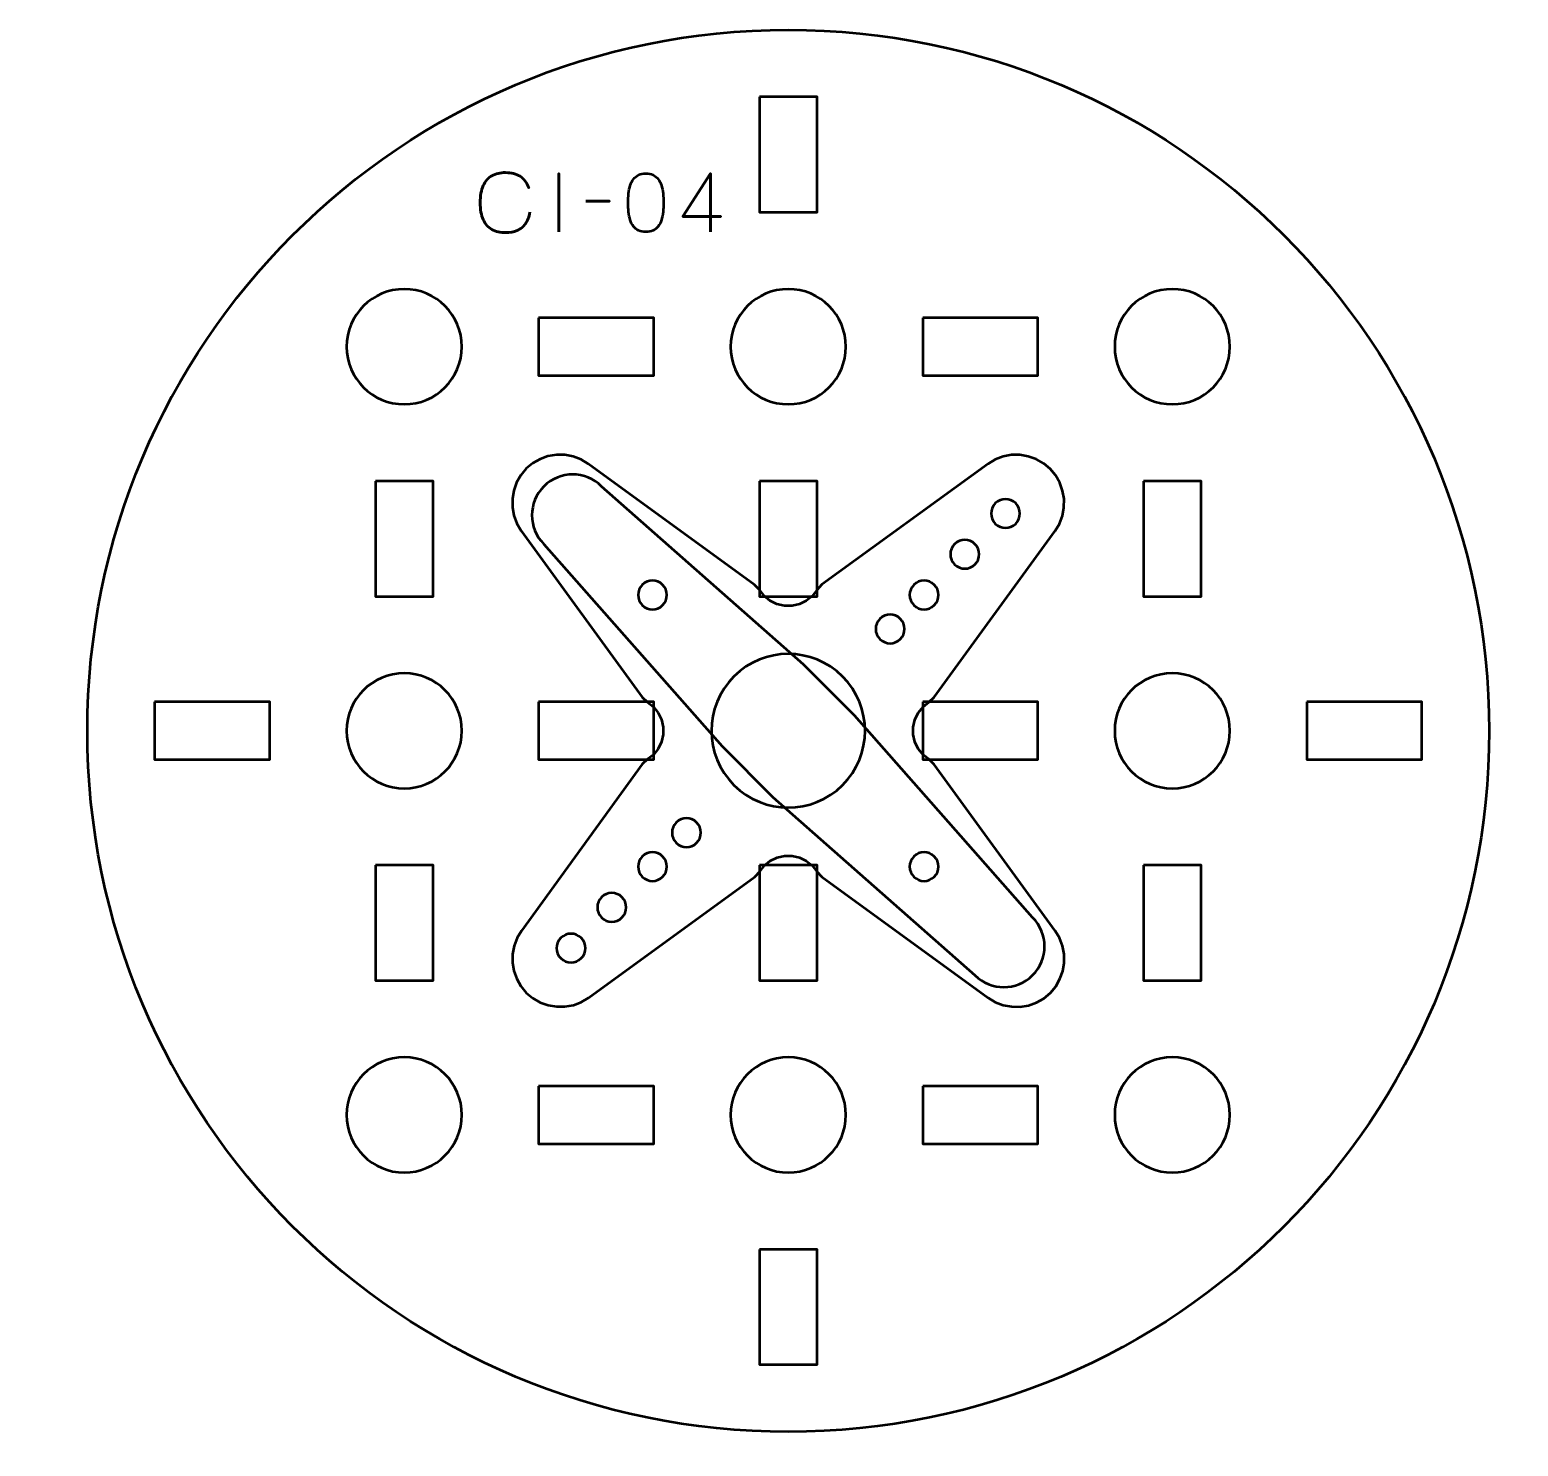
# Model space of a CAD drawing. Header units: centimetres. Extents: x -26.1 to 5.1, y -32.2 to 2.5.
# Drawn here: x -26.15 to -18.4, y -7.35 to 0.03 of the extents above; entities that cross this region are included whole.
import ezdxf

# ---------------------------------------------------------------- set-up
doc = ezdxf.new("R2010")
doc.units = ezdxf.units.CM
doc.header["$MEASUREMENT"] = 0
doc.layers.add('Layer 1', color=7, linetype='Continuous')

msp = doc.modelspace()

# ---------------------------------------------------------------- linework, layer by layer
at = {"layer": 'Layer 1', "color": 114, "lineweight": 53}
msp.add_ellipse((-22.19999, -3.62499), major_axis=(0, 3.65), ratio=1, dxfattribs=at)
at = {"layer": 'Layer 1', "lineweight": 53}
for points in [[(-22.35003, -0.32494), (-22.35003, -0.32494), (-22.05003, -0.32494), (-22.05003, -0.32494), (-22.05003, -0.32494), (-22.05003, -0.32494), (-22.05003, -0.92494), (-22.05003, -0.92494), (-22.05003, -0.92494), (-22.05003, -0.92494), (-22.35003, -0.92494), (-22.35003, -0.92494), (-22.35003, -0.92494), (-22.35003, -0.92494), (-22.35003, -0.32494), (-22.35003, -0.32494)], [(-23.89988, -1.62499), (-23.89988, -1.79062), (-24.03426, -1.925), (-24.19989, -1.925), (-24.19989, -1.925), (-24.36566, -1.925), (-24.49989, -1.79062), (-24.49989, -1.62499), (-24.49989, -1.62499), (-24.49989, -1.45922), (-24.36566, -1.32499), (-24.19989, -1.32499), (-24.19989, -1.32499), (-24.03426, -1.32499), (-23.89988, -1.45922), (-23.89988, -1.62499)], [(-21.89996, -1.62499), (-21.89996, -1.79062), (-22.0343, -1.925), (-22.19995, -1.925), (-22.19995, -1.925), (-22.36558, -1.925), (-22.49996, -1.79062), (-22.49996, -1.62499), (-22.49996, -1.62499), (-22.49996, -1.45922), (-22.36558, -1.32499), (-22.19995, -1.32499), (-22.19995, -1.32499), (-22.0343, -1.32499), (-21.89996, -1.45922), (-21.89996, -1.62499)], [(-19.89999, -1.62499), (-19.89999, -1.79062), (-20.03423, -1.925), (-20.2, -1.925), (-20.2, -1.925), (-20.36566, -1.925), (-20.5, -1.79062), (-20.5, -1.62499), (-20.5, -1.62499), (-20.5, -1.45922), (-20.36566, -1.32499), (-20.2, -1.32499), (-20.2, -1.32499), (-20.03423, -1.32499), (-19.89999, -1.45922), (-19.89999, -1.62499)], [(-23.49998, -1.47492), (-23.49998, -1.47492), (-22.89997, -1.47492), (-22.89997, -1.47492), (-22.89997, -1.47492), (-22.89997, -1.47492), (-22.89997, -1.77492), (-22.89997, -1.77492), (-22.89997, -1.77492), (-22.89997, -1.77492), (-23.49998, -1.77492), (-23.49998, -1.77492), (-23.49998, -1.77492), (-23.49998, -1.77492), (-23.49998, -1.47492), (-23.49998, -1.47492)], [(-21.49991, -1.47492), (-21.49991, -1.47492), (-20.89991, -1.47492), (-20.89991, -1.47492), (-20.89991, -1.47492), (-20.89991, -1.47492), (-20.89991, -1.77492), (-20.89991, -1.77492), (-20.89991, -1.77492), (-20.89991, -1.77492), (-21.49991, -1.77492), (-21.49991, -1.77492), (-21.49991, -1.77492), (-21.49991, -1.77492), (-21.49991, -1.47492), (-21.49991, -1.47492)], [(-24.34996, -2.3249), (-24.34996, -2.3249), (-24.04996, -2.3249), (-24.04996, -2.3249), (-24.04996, -2.3249), (-24.04996, -2.3249), (-24.04996, -2.92491), (-24.04996, -2.92491), (-24.04996, -2.92491), (-24.04996, -2.92491), (-24.34996, -2.92491), (-24.34996, -2.92491), (-24.34996, -2.92491), (-24.34996, -2.92491), (-24.34996, -2.3249), (-24.34996, -2.3249)], [(-22.35003, -2.3249), (-22.35003, -2.3249), (-22.05003, -2.3249), (-22.05003, -2.3249), (-22.05003, -2.3249), (-22.05003, -2.3249), (-22.05003, -2.92491), (-22.05003, -2.92491), (-22.05003, -2.92491), (-22.05003, -2.92491), (-22.35003, -2.92491), (-22.35003, -2.92491), (-22.35003, -2.92491), (-22.35003, -2.92491), (-22.35003, -2.3249), (-22.35003, -2.3249)], [(-20.34993, -2.3249), (-20.34993, -2.3249), (-20.04992, -2.3249), (-20.04992, -2.3249), (-20.04992, -2.3249), (-20.04992, -2.3249), (-20.04992, -2.92491), (-20.04992, -2.92491), (-20.04992, -2.92491), (-20.04992, -2.92491), (-20.34993, -2.92491), (-20.34993, -2.92491), (-20.34993, -2.92491), (-20.34993, -2.92491), (-20.34993, -2.3249), (-20.34993, -2.3249)], [(-23.89988, -3.62493), (-23.89988, -3.79058), (-24.03426, -3.92492), (-24.19989, -3.92492), (-24.19989, -3.92492), (-24.36566, -3.92492), (-24.49989, -3.79058), (-24.49989, -3.62493), (-24.49989, -3.62493), (-24.49989, -3.4593), (-24.36566, -3.32492), (-24.19989, -3.32492), (-24.19989, -3.32492), (-24.03426, -3.32492), (-23.89988, -3.4593), (-23.89988, -3.62493)], [(-19.89999, -3.62493), (-19.89999, -3.79058), (-20.03423, -3.92492), (-20.2, -3.92492), (-20.2, -3.92492), (-20.36566, -3.92492), (-20.5, -3.79058), (-20.5, -3.62493), (-20.5, -3.62493), (-20.5, -3.4593), (-20.36566, -3.32492), (-20.2, -3.32492), (-20.2, -3.32492), (-20.03423, -3.32492), (-19.89999, -3.4593), (-19.89999, -3.62493)], [(-25.49994, -3.47485), (-25.49994, -3.47485), (-24.89994, -3.47485), (-24.89994, -3.47485), (-24.89994, -3.47485), (-24.89994, -3.47485), (-24.89994, -3.77485), (-24.89994, -3.77485), (-24.89994, -3.77485), (-24.89994, -3.77485), (-25.49994, -3.77485), (-25.49994, -3.77485), (-25.49994, -3.77485), (-25.49994, -3.77485), (-25.49994, -3.47485), (-25.49994, -3.47485)], [(-23.49998, -3.47485), (-23.49998, -3.47485), (-22.89997, -3.47485), (-22.89997, -3.47485), (-22.89997, -3.47485), (-22.89997, -3.47485), (-22.89997, -3.77485), (-22.89997, -3.77485), (-22.89997, -3.77485), (-22.89997, -3.77485), (-23.49998, -3.77485), (-23.49998, -3.77485), (-23.49998, -3.77485), (-23.49998, -3.77485), (-23.49998, -3.47485), (-23.49998, -3.47485)], [(-21.49991, -3.47485), (-21.49991, -3.47485), (-20.89991, -3.47485), (-20.89991, -3.47485), (-20.89991, -3.47485), (-20.89991, -3.47485), (-20.89991, -3.77485), (-20.89991, -3.77485), (-20.89991, -3.77485), (-20.89991, -3.77485), (-21.49991, -3.77485), (-21.49991, -3.77485), (-21.49991, -3.77485), (-21.49991, -3.77485), (-21.49991, -3.47485), (-21.49991, -3.47485)], [(-19.49994, -3.47485), (-19.49994, -3.47485), (-18.89994, -3.47485), (-18.89994, -3.47485), (-18.89994, -3.47485), (-18.89994, -3.47485), (-18.89994, -3.77485), (-18.89994, -3.77485), (-18.89994, -3.77485), (-18.89994, -3.77485), (-19.49994, -3.77485), (-19.49994, -3.77485), (-19.49994, -3.77485), (-19.49994, -3.77485), (-19.49994, -3.47485), (-19.49994, -3.47485)], [(-24.34996, -4.32497), (-24.34996, -4.32497), (-24.04996, -4.32497), (-24.04996, -4.32497), (-24.04996, -4.32497), (-24.04996, -4.32497), (-24.04996, -4.92497), (-24.04996, -4.92497), (-24.04996, -4.92497), (-24.04996, -4.92497), (-24.34996, -4.92497), (-24.34996, -4.92497), (-24.34996, -4.92497), (-24.34996, -4.92497), (-24.34996, -4.32497), (-24.34996, -4.32497)], [(-22.35003, -4.32497), (-22.35003, -4.32497), (-22.05003, -4.32497), (-22.05003, -4.32497), (-22.05003, -4.32497), (-22.05003, -4.32497), (-22.05003, -4.92497), (-22.05003, -4.92497), (-22.05003, -4.92497), (-22.05003, -4.92497), (-22.35003, -4.92497), (-22.35003, -4.92497), (-22.35003, -4.92497), (-22.35003, -4.92497), (-22.35003, -4.32497), (-22.35003, -4.32497)], [(-20.34993, -4.32497), (-20.34993, -4.32497), (-20.04992, -4.32497), (-20.04992, -4.32497), (-20.04992, -4.32497), (-20.04992, -4.32497), (-20.04992, -4.92497), (-20.04992, -4.92497), (-20.04992, -4.92497), (-20.04992, -4.92497), (-20.34993, -4.92497), (-20.34993, -4.92497), (-20.34993, -4.92497), (-20.34993, -4.92497), (-20.34993, -4.32497), (-20.34993, -4.32497)], [(-23.89988, -5.62488), (-23.89988, -5.79065), (-24.03426, -5.92489), (-24.19989, -5.92489), (-24.19989, -5.92489), (-24.36566, -5.92489), (-24.49989, -5.79065), (-24.49989, -5.62488), (-24.49989, -5.62488), (-24.49989, -5.45922), (-24.36566, -5.32488), (-24.19989, -5.32488), (-24.19989, -5.32488), (-24.03426, -5.32488), (-23.89988, -5.45922), (-23.89988, -5.62488)], [(-21.89996, -5.62488), (-21.89996, -5.79065), (-22.0343, -5.92489), (-22.19995, -5.92489), (-22.19995, -5.92489), (-22.36558, -5.92489), (-22.49996, -5.79065), (-22.49996, -5.62488), (-22.49996, -5.62488), (-22.49996, -5.45922), (-22.36558, -5.32488), (-22.19995, -5.32488), (-22.19995, -5.32488), (-22.0343, -5.32488), (-21.89996, -5.45922), (-21.89996, -5.62488)], [(-19.89999, -5.62488), (-19.89999, -5.79065), (-20.03423, -5.92489), (-20.2, -5.92489), (-20.2, -5.92489), (-20.36566, -5.92489), (-20.5, -5.79065), (-20.5, -5.62488), (-20.5, -5.62488), (-20.5, -5.45922), (-20.36566, -5.32488), (-20.2, -5.32488), (-20.2, -5.32488), (-20.03423, -5.32488), (-19.89999, -5.45922), (-19.89999, -5.62488)], [(-23.49998, -5.47495), (-23.49998, -5.47495), (-22.89997, -5.47495), (-22.89997, -5.47495), (-22.89997, -5.47495), (-22.89997, -5.47495), (-22.89997, -5.77496), (-22.89997, -5.77496), (-22.89997, -5.77496), (-22.89997, -5.77496), (-23.49998, -5.77496), (-23.49998, -5.77496), (-23.49998, -5.77496), (-23.49998, -5.77496), (-23.49998, -5.47495), (-23.49998, -5.47495)], [(-21.49991, -5.47495), (-21.49991, -5.47495), (-20.89991, -5.47495), (-20.89991, -5.47495), (-20.89991, -5.47495), (-20.89991, -5.47495), (-20.89991, -5.77496), (-20.89991, -5.77496), (-20.89991, -5.77496), (-20.89991, -5.77496), (-21.49991, -5.77496), (-21.49991, -5.77496), (-21.49991, -5.77496), (-21.49991, -5.77496), (-21.49991, -5.47495), (-21.49991, -5.47495)], [(-22.35003, -6.32494), (-22.35003, -6.32494), (-22.05003, -6.32494), (-22.05003, -6.32494), (-22.05003, -6.32494), (-22.05003, -6.32494), (-22.05003, -6.92494), (-22.05003, -6.92494), (-22.05003, -6.92494), (-22.05003, -6.92494), (-22.35003, -6.92494), (-22.35003, -6.92494), (-22.35003, -6.92494), (-22.35003, -6.92494), (-22.35003, -6.32494), (-22.35003, -6.32494)]]:
    msp.add_open_spline(points, degree=3, knots=[0, 0, 0, 0, 0.25, 0.25, 0.25, 0.25, 0.5, 0.5, 0.5, 0.5, 0.75, 0.75, 0.75, 0.75, 1, 1, 1, 1], dxfattribs=at)
at = {"layer": 'Layer 1', "color": 30, "lineweight": 53}
for points, knots in [([(-23.545, -0.92532), (-23.54952, -0.94952), (-23.55742, -0.96949), (-23.5685, -0.98515), (-23.5685, -0.98515), (-23.57964, -1.00075), (-23.5939, -1.01232), (-23.61125, -1.01987), (-23.61125, -1.01987), (-23.62854, -1.02742), (-23.64886, -1.03123), (-23.672, -1.03116), (-23.672, -1.03116), (-23.70015, -1.03123), (-23.72407, -1.02579), (-23.74369, -1.01472), (-23.74369, -1.01472), (-23.7633, -1.00371), (-23.77826, -0.98671), (-23.78856, -0.96364), (-23.78856, -0.96364), (-23.79886, -0.94056), (-23.80401, -0.911), (-23.80408, -0.87495), (-23.80408, -0.87495), (-23.80401, -0.83904), (-23.79886, -0.80954), (-23.78856, -0.78647), (-23.78856, -0.78647), (-23.77826, -0.7634), (-23.7633, -0.74633), (-23.74369, -0.73525), (-23.74369, -0.73525), (-23.72407, -0.72417), (-23.70015, -0.71867), (-23.672, -0.71874), (-23.672, -0.71874), (-23.64187, -0.71867), (-23.61662, -0.72509), (-23.5963, -0.738), (-23.5963, -0.738), (-23.57605, -0.75091), (-23.56116, -0.77088), (-23.55178, -0.7979), (-23.55178, -0.7979), (-23.56116, -0.77088), (-23.57605, -0.75091), (-23.5963, -0.738), (-23.5963, -0.738), (-23.61662, -0.72509), (-23.64187, -0.71867), (-23.672, -0.71874), (-23.672, -0.71874), (-23.70015, -0.71867), (-23.72407, -0.72417), (-23.74369, -0.73525), (-23.74369, -0.73525), (-23.7633, -0.74633), (-23.77826, -0.7634), (-23.78856, -0.78647), (-23.78856, -0.78647), (-23.79886, -0.80954), (-23.80401, -0.83904), (-23.80408, -0.87495), (-23.80408, -0.87495), (-23.80401, -0.911), (-23.79886, -0.94056), (-23.78856, -0.96364), (-23.78856, -0.96364), (-23.77826, -0.98671), (-23.7633, -1.00371), (-23.74369, -1.01472), (-23.74369, -1.01472), (-23.72407, -1.02579), (-23.70015, -1.03123), (-23.672, -1.03116), (-23.672, -1.03116), (-23.64886, -1.03123), (-23.62854, -1.02742), (-23.61125, -1.01987), (-23.61125, -1.01987), (-23.5939, -1.01232), (-23.57964, -1.00075), (-23.5685, -0.98515), (-23.5685, -0.98515), (-23.55742, -0.96949), (-23.54952, -0.94952), (-23.545, -0.92532)], [0, 0, 0, 0, 0.0454545, 0.0454545, 0.0454545, 0.0454545, 0.0909091, 0.0909091, 0.0909091, 0.0909091, 0.1363636, 0.1363636, 0.1363636, 0.1363636, 0.1818182, 0.1818182, 0.1818182, 0.1818182, 0.2272727, 0.2272727, 0.2272727, 0.2272727, 0.2727273, 0.2727273, 0.2727273, 0.2727273, 0.3181818, 0.3181818, 0.3181818, 0.3181818, 0.3636364, 0.3636364, 0.3636364, 0.3636364, 0.4090909, 0.4090909, 0.4090909, 0.4090909, 0.4545455, 0.4545455, 0.4545455, 0.4545455, 0.5, 0.5, 0.5, 0.5, 0.5454545, 0.5454545, 0.5454545, 0.5454545, 0.5909091, 0.5909091, 0.5909091, 0.5909091, 0.6363636, 0.6363636, 0.6363636, 0.6363636, 0.6818182, 0.6818182, 0.6818182, 0.6818182, 0.7272727, 0.7272727, 0.7272727, 0.7272727, 0.7727273, 0.7727273, 0.7727273, 0.7727273, 0.8181818, 0.8181818, 0.8181818, 0.8181818, 0.8636364, 0.8636364, 0.8636364, 0.8636364, 0.9090909, 0.9090909, 0.9090909, 0.9090909, 0.9545455, 0.9545455, 0.9545455, 0.9545455, 1, 1, 1, 1]), ([(-23.39514, -1.02777), (-23.39514, -1.02777), (-23.39514, -0.72255), (-23.39514, -0.72255), (-23.39514, -0.72255), (-23.39514, -0.72255), (-23.39514, -1.02777), (-23.39514, -1.02777)], [0, 0, 0, 0, 0.5, 0.5, 0.5, 0.5, 1, 1, 1, 1]), ([(-22.94175, -1.02777), (-22.92694, -1.0277), (-22.91417, -1.02509), (-22.90351, -1.02001), (-22.90351, -1.02001), (-22.89293, -1.01493), (-22.88411, -1.00766), (-22.87706, -0.99842), (-22.87706, -0.99842), (-22.87007, -0.98911), (-22.86457, -0.9781), (-22.86048, -0.9654), (-22.86048, -0.9654), (-22.85645, -0.9527), (-22.85356, -0.9388), (-22.85194, -0.92356), (-22.85194, -0.92356), (-22.85024, -0.90832), (-22.8494, -0.8923), (-22.84947, -0.87537), (-22.84947, -0.87537), (-22.8494, -0.85851), (-22.85024, -0.84249), (-22.85194, -0.82732), (-22.85194, -0.82732), (-22.85356, -0.81215), (-22.85645, -0.79818), (-22.86048, -0.78548), (-22.86048, -0.78548), (-22.86457, -0.77285), (-22.87007, -0.76185), (-22.87706, -0.75246), (-22.87706, -0.75246), (-22.88411, -0.74315), (-22.89293, -0.73588), (-22.90351, -0.7308), (-22.90351, -0.7308), (-22.91417, -0.72565), (-22.92694, -0.72304), (-22.94175, -0.72297), (-22.94175, -0.72297), (-22.95657, -0.72304), (-22.96934, -0.72565), (-22.98, -0.7308), (-22.98, -0.7308), (-22.99058, -0.73588), (-22.9994, -0.74315), (-23.00645, -0.75246), (-23.00645, -0.75246), (-23.01344, -0.76185), (-23.01894, -0.77285), (-23.02303, -0.78548), (-23.02303, -0.78548), (-23.02706, -0.79818), (-23.02995, -0.81215), (-23.03157, -0.82732), (-23.03157, -0.82732), (-23.03326, -0.84249), (-23.03411, -0.85851), (-23.03404, -0.87537), (-23.03404, -0.87537), (-23.03411, -0.8923), (-23.03326, -0.90832), (-23.03157, -0.92356), (-23.03157, -0.92356), (-23.02995, -0.9388), (-23.02706, -0.9527), (-23.02303, -0.9654), (-23.02303, -0.9654), (-23.01894, -0.9781), (-23.01344, -0.98911), (-23.00645, -0.99842), (-23.00645, -0.99842), (-22.9994, -1.00766), (-22.99058, -1.01493), (-22.98, -1.02001), (-22.98, -1.02001), (-22.96934, -1.02509), (-22.95657, -1.0277), (-22.94175, -1.02777)], [0, 0, 0, 0, 0.05, 0.05, 0.05, 0.05, 0.1, 0.1, 0.1, 0.1, 0.15, 0.15, 0.15, 0.15, 0.2, 0.2, 0.2, 0.2, 0.25, 0.25, 0.25, 0.25, 0.3, 0.3, 0.3, 0.3, 0.35, 0.35, 0.35, 0.35, 0.4, 0.4, 0.4, 0.4, 0.45, 0.45, 0.45, 0.45, 0.5, 0.5, 0.5, 0.5, 0.55, 0.55, 0.55, 0.55, 0.6, 0.6, 0.6, 0.6, 0.65, 0.65, 0.65, 0.65, 0.7, 0.7, 0.7, 0.7, 0.75, 0.75, 0.75, 0.75, 0.8, 0.8, 0.8, 0.8, 0.85, 0.85, 0.85, 0.85, 0.9, 0.9, 0.9, 0.9, 0.95, 0.95, 0.95, 0.95, 1, 1, 1, 1]), ([(-22.94175, -1.02777), (-22.92694, -1.0277), (-22.91417, -1.02509), (-22.90351, -1.02001), (-22.90351, -1.02001), (-22.89293, -1.01493), (-22.88411, -1.00766), (-22.87706, -0.99842), (-22.87706, -0.99842), (-22.87007, -0.98911), (-22.86457, -0.9781), (-22.86048, -0.9654), (-22.86048, -0.9654), (-22.85645, -0.9527), (-22.85356, -0.9388), (-22.85194, -0.92356), (-22.85194, -0.92356), (-22.85024, -0.90832), (-22.8494, -0.8923), (-22.84947, -0.87537), (-22.84947, -0.87537), (-22.8494, -0.85851), (-22.85024, -0.84249), (-22.85194, -0.82732), (-22.85194, -0.82732), (-22.85356, -0.81215), (-22.85645, -0.79818), (-22.86048, -0.78548), (-22.86048, -0.78548), (-22.86457, -0.77285), (-22.87007, -0.76185), (-22.87706, -0.75246), (-22.87706, -0.75246), (-22.88411, -0.74315), (-22.89293, -0.73588), (-22.90351, -0.7308), (-22.90351, -0.7308), (-22.91417, -0.72565), (-22.92694, -0.72304), (-22.94175, -0.72297), (-22.94175, -0.72297), (-22.95657, -0.72304), (-22.96934, -0.72565), (-22.98, -0.7308), (-22.98, -0.7308), (-22.99058, -0.73588), (-22.9994, -0.74315), (-23.00645, -0.75246), (-23.00645, -0.75246), (-23.01344, -0.76185), (-23.01894, -0.77285), (-23.02303, -0.78548), (-23.02303, -0.78548), (-23.02706, -0.79818), (-23.02995, -0.81215), (-23.03157, -0.82732), (-23.03157, -0.82732), (-23.03326, -0.84249), (-23.03411, -0.85851), (-23.03404, -0.87537), (-23.03404, -0.87537), (-23.03411, -0.8923), (-23.03326, -0.90832), (-23.03157, -0.92356), (-23.03157, -0.92356), (-23.02995, -0.9388), (-23.02706, -0.9527), (-23.02303, -0.9654), (-23.02303, -0.9654), (-23.01894, -0.9781), (-23.01344, -0.98911), (-23.00645, -0.99842), (-23.00645, -0.99842), (-22.9994, -1.00766), (-22.99058, -1.01493), (-22.98, -1.02001), (-22.98, -1.02001), (-22.96934, -1.02509), (-22.95657, -1.0277), (-22.94175, -1.02777)], [0, 0, 0, 0, 0.05, 0.05, 0.05, 0.05, 0.1, 0.1, 0.1, 0.1, 0.15, 0.15, 0.15, 0.15, 0.2, 0.2, 0.2, 0.2, 0.25, 0.25, 0.25, 0.25, 0.3, 0.3, 0.3, 0.3, 0.35, 0.35, 0.35, 0.35, 0.4, 0.4, 0.4, 0.4, 0.45, 0.45, 0.45, 0.45, 0.5, 0.5, 0.5, 0.5, 0.55, 0.55, 0.55, 0.55, 0.6, 0.6, 0.6, 0.6, 0.65, 0.65, 0.65, 0.65, 0.7, 0.7, 0.7, 0.7, 0.75, 0.75, 0.75, 0.75, 0.8, 0.8, 0.8, 0.8, 0.85, 0.85, 0.85, 0.85, 0.9, 0.9, 0.9, 0.9, 0.95, 0.95, 0.95, 0.95, 1, 1, 1, 1]), ([(-22.60521, -1.02777), (-22.60521, -1.02777), (-22.60521, -0.72255), (-22.60521, -0.72255), (-22.60521, -0.72255), (-22.60521, -0.72255), (-22.74914, -0.94649), (-22.74914, -0.94649), (-22.74914, -0.94649), (-22.74914, -0.94649), (-22.55102, -0.94649), (-22.55102, -0.94649), (-22.55102, -0.94649), (-22.55102, -0.94649), (-22.74914, -0.94649), (-22.74914, -0.94649), (-22.74914, -0.94649), (-22.74914, -0.94649), (-22.60521, -0.72255), (-22.60521, -0.72255), (-22.60521, -0.72255), (-22.60521, -0.72255), (-22.60521, -1.02777), (-22.60521, -1.02777)], [0, 0, 0, 0, 0.1666667, 0.1666667, 0.1666667, 0.1666667, 0.3333333, 0.3333333, 0.3333333, 0.3333333, 0.5, 0.5, 0.5, 0.5, 0.6666667, 0.6666667, 0.6666667, 0.6666667, 0.8333333, 0.8333333, 0.8333333, 0.8333333, 1, 1, 1, 1]), ([(-23.25417, -0.86817), (-23.25417, -0.86817), (-23.13098, -0.86817), (-23.13098, -0.86817), (-23.13098, -0.86817), (-23.13098, -0.86817), (-23.25417, -0.86817), (-23.25417, -0.86817)], [0, 0, 0, 0, 0.5, 0.5, 0.5, 0.5, 1, 1, 1, 1]), ([(-23.24125, -2.23479), (-23.24125, -2.23479), (-22.37531, -2.86436), (-22.37531, -2.86436), (-22.37531, -2.86436), (-22.37531, -2.86436), (-22.34842, -2.89237), (-22.34842, -2.89237), (-22.34842, -2.89237), (-22.34842, -2.89237), (-22.32434, -2.92318), (-22.32434, -2.92318), (-22.32434, -2.92318), (-22.32434, -2.92318), (-22.29409, -2.94782), (-22.29409, -2.94782), (-22.29409, -2.94782), (-22.29409, -2.94782), (-22.25881, -2.96518), (-22.25881, -2.96518), (-22.25881, -2.96518), (-22.25881, -2.96518), (-22.21959, -2.97415), (-22.21959, -2.97415), (-22.21959, -2.97415), (-22.21959, -2.97415), (-22.18038, -2.97414), (-22.18038, -2.97414), (-22.18038, -2.97414), (-22.18038, -2.97414), (-22.1423, -2.96518), (-22.1423, -2.96518), (-22.1423, -2.96518), (-22.1423, -2.96518), (-22.10645, -2.94837), (-22.10645, -2.94837), (-22.10645, -2.94837), (-22.10645, -2.94837), (-22.07564, -2.92317), (-22.07564, -2.92317), (-22.07564, -2.92317), (-22.07564, -2.92317), (-22.05157, -2.89237), (-22.05157, -2.89237), (-22.05157, -2.89237), (-22.05157, -2.89237), (-22.02524, -2.8638), (-22.02524, -2.8638), (-22.02524, -2.8638), (-22.02524, -2.8638), (-21.15929, -2.23535), (-21.15929, -2.23535), (-21.15929, -2.23535), (-21.15929, -2.23535), (-21.12176, -2.21238), (-21.12176, -2.21238), (-21.12176, -2.21238), (-21.12176, -2.21238), (-21.08088, -2.19727), (-21.08088, -2.19727), (-21.08088, -2.19727), (-21.08088, -2.19727), (-21.03774, -2.18886), (-21.03774, -2.18886), (-21.03774, -2.18886), (-21.03774, -2.18886), (-20.9935, -2.1883), (-20.9935, -2.1883), (-20.9935, -2.1883), (-20.9935, -2.1883), (-20.94981, -2.19614), (-20.94981, -2.19614), (-20.94981, -2.19614), (-20.94981, -2.19614), (-20.90836, -2.21071), (-20.90836, -2.21071), (-20.90836, -2.21071), (-20.90836, -2.21071), (-20.86972, -2.23255), (-20.86972, -2.23255), (-20.86972, -2.23255), (-20.86972, -2.23255), (-20.83611, -2.26055), (-20.83611, -2.26055), (-20.83611, -2.26055), (-20.83611, -2.26055), (-20.80754, -2.29472), (-20.80754, -2.29472), (-20.80754, -2.29472), (-20.80754, -2.29472), (-20.7857, -2.33337), (-20.7857, -2.33337), (-20.7857, -2.33337), (-20.7857, -2.33337), (-20.77113, -2.37481), (-20.77113, -2.37481), (-20.77113, -2.37481), (-20.77113, -2.37481), (-20.76385, -2.41795), (-20.76385, -2.41795), (-20.76385, -2.41795), (-20.76385, -2.41795), (-20.76441, -2.46219), (-20.76441, -2.46219), (-20.76441, -2.46219), (-20.76441, -2.46219), (-20.77226, -2.50589), (-20.77226, -2.50589), (-20.77226, -2.50589), (-20.77226, -2.50589), (-20.78737, -2.54677), (-20.78737, -2.54677), (-20.78737, -2.54677), (-20.78737, -2.54677), (-20.81034, -2.5843), (-20.81034, -2.5843), (-20.81034, -2.5843), (-20.81034, -2.5843), (-21.43935, -3.44969), (-21.43935, -3.44969), (-21.43935, -3.44969), (-21.43935, -3.44969), (-21.46737, -3.47657), (-21.46737, -3.47657), (-21.46737, -3.47657), (-21.46737, -3.47657), (-21.49816, -3.50065), (-21.49816, -3.50065), (-21.49816, -3.50065), (-21.49816, -3.50065), (-21.52336, -3.53146), (-21.52336, -3.53146), (-21.52336, -3.53146), (-21.52336, -3.53146), (-21.54017, -3.56731), (-21.54017, -3.56731), (-21.54017, -3.56731), (-21.54017, -3.56731), (-21.54913, -3.60538), (-21.54913, -3.60538), (-21.54913, -3.60538), (-21.54913, -3.60538), (-21.54914, -3.6446), (-21.54914, -3.6446), (-21.54914, -3.6446), (-21.54914, -3.6446), (-21.54074, -3.68325), (-21.54074, -3.68325), (-21.54074, -3.68325), (-21.54074, -3.68325), (-21.52337, -3.71854), (-21.52337, -3.71854), (-21.52337, -3.71854), (-21.52337, -3.71854), (-21.49817, -3.74935), (-21.49817, -3.74935), (-21.49817, -3.74935), (-21.49817, -3.74935), (-21.46736, -3.77343), (-21.46736, -3.77343), (-21.46736, -3.77343), (-21.46736, -3.77343), (-21.43935, -3.80031), (-21.43935, -3.80031), (-21.43935, -3.80031), (-21.43935, -3.80031), (-20.81035, -4.66569), (-20.81035, -4.66569), (-20.81035, -4.66569), (-20.81035, -4.66569), (-20.78739, -4.70321), (-20.78739, -4.70321), (-20.78739, -4.70321), (-20.78739, -4.70321), (-20.7717, -4.74465), (-20.7717, -4.74465), (-20.7717, -4.74465), (-20.7717, -4.74465), (-20.76387, -4.78835), (-20.76387, -4.78835), (-20.76387, -4.78835), (-20.76387, -4.78835), (-20.76331, -4.83259), (-20.76331, -4.83259), (-20.76331, -4.83259), (-20.76331, -4.83259), (-20.77058, -4.87572), (-20.77058, -4.87572), (-20.77058, -4.87572), (-20.77058, -4.87572), (-20.78515, -4.91717), (-20.78515, -4.91717), (-20.78515, -4.91717), (-20.78515, -4.91717), (-20.80699, -4.95582), (-20.80699, -4.95582), (-20.80699, -4.95582), (-20.80699, -4.95582), (-20.83499, -4.98943), (-20.83499, -4.98943), (-20.83499, -4.98943), (-20.83499, -4.98943), (-20.86916, -5.01799), (-20.86916, -5.01799), (-20.86916, -5.01799), (-20.86916, -5.01799), (-20.90782, -5.03984), (-20.90782, -5.03984), (-20.90782, -5.03984), (-20.90782, -5.03984), (-20.94927, -5.05441), (-20.94927, -5.05441), (-20.94927, -5.05441), (-20.94927, -5.05441), (-20.99239, -5.06168), (-20.99239, -5.06168), (-20.99239, -5.06168), (-20.99239, -5.06168), (-21.03664, -5.06112), (-21.03664, -5.06112), (-21.03664, -5.06112), (-21.03664, -5.06112), (-21.08033, -5.05329), (-21.08033, -5.05329), (-21.08033, -5.05329), (-21.08033, -5.05329), (-21.12178, -5.0376), (-21.12178, -5.0376), (-21.12178, -5.0376), (-21.12178, -5.0376), (-21.1593, -5.01464), (-21.1593, -5.01464), (-21.1593, -5.01464), (-21.1593, -5.01464), (-22.02467, -4.38563), (-22.02467, -4.38563), (-22.02467, -4.38563), (-22.02467, -4.38563), (-22.05156, -4.35763), (-22.05156, -4.35763), (-22.05156, -4.35763), (-22.05156, -4.35763), (-22.07564, -4.32682), (-22.07564, -4.32682), (-22.07564, -4.32682), (-22.07564, -4.32682), (-22.10645, -4.30162), (-22.10645, -4.30162), (-22.10645, -4.30162), (-22.10645, -4.30162), (-22.14174, -4.28425), (-22.14174, -4.28425), (-22.14174, -4.28425), (-22.14174, -4.28425), (-22.18039, -4.27585), (-22.18039, -4.27585), (-22.18039, -4.27585), (-22.18039, -4.27585), (-22.2196, -4.27585), (-22.2196, -4.27585), (-22.2196, -4.27585), (-22.2196, -4.27585), (-22.25768, -4.28482), (-22.25768, -4.28482), (-22.25768, -4.28482), (-22.25768, -4.28482), (-22.29353, -4.30162), (-22.29353, -4.30162), (-22.29353, -4.30162), (-22.29353, -4.30162), (-22.32434, -4.32683), (-22.32434, -4.32683), (-22.32434, -4.32683), (-22.32434, -4.32683), (-22.34842, -4.35763), (-22.34842, -4.35763), (-22.34842, -4.35763), (-22.34842, -4.35763), (-22.37474, -4.38508), (-22.37474, -4.38508), (-22.37474, -4.38508), (-22.37474, -4.38508), (-23.24068, -5.01464), (-23.24068, -5.01464), (-23.24068, -5.01464), (-23.24068, -5.01464), (-23.2782, -5.0376), (-23.2782, -5.0376), (-23.2782, -5.0376), (-23.2782, -5.0376), (-23.3191, -5.05273), (-23.3191, -5.05273), (-23.3191, -5.05273), (-23.3191, -5.05273), (-23.36279, -5.06056), (-23.36279, -5.06056), (-23.36279, -5.06056), (-23.36279, -5.06056), (-23.40703, -5.06113), (-23.40703, -5.06113), (-23.40703, -5.06113), (-23.40703, -5.06113), (-23.45016, -5.05385), (-23.45016, -5.05385), (-23.45016, -5.05385), (-23.45016, -5.05385), (-23.4916, -5.03928), (-23.4916, -5.03928), (-23.4916, -5.03928), (-23.4916, -5.03928), (-23.53026, -5.01744), (-23.53026, -5.01744), (-23.53026, -5.01744), (-23.53026, -5.01744), (-23.56443, -4.98887), (-23.56443, -4.98887), (-23.56443, -4.98887), (-23.56443, -4.98887), (-23.59243, -4.95526), (-23.59243, -4.95526), (-23.59243, -4.95526), (-23.59243, -4.95526), (-23.61426, -4.91662), (-23.61426, -4.91662), (-23.61426, -4.91662), (-23.61426, -4.91662), (-23.62884, -4.87517), (-23.62884, -4.87517), (-23.62884, -4.87517), (-23.62884, -4.87517), (-23.63668, -4.83148), (-23.63668, -4.83148), (-23.63668, -4.83148), (-23.63668, -4.83148), (-23.63612, -4.78723), (-23.63612, -4.78723), (-23.63612, -4.78723), (-23.63612, -4.78723), (-23.62772, -4.74411), (-23.62772, -4.74411), (-23.62772, -4.74411), (-23.62772, -4.74411), (-23.61259, -4.70321), (-23.61259, -4.70321), (-23.61259, -4.70321), (-23.61259, -4.70321), (-23.58963, -4.66569), (-23.58963, -4.66569), (-23.58963, -4.66569), (-23.58963, -4.66569), (-22.96063, -3.79919), (-22.96063, -3.79919), (-22.96063, -3.79919), (-22.96063, -3.79919), (-22.93262, -3.77343), (-22.93262, -3.77343), (-22.93262, -3.77343), (-22.93262, -3.77343), (-22.90182, -3.74935), (-22.90182, -3.74935), (-22.90182, -3.74935), (-22.90182, -3.74935), (-22.87661, -3.71854), (-22.87661, -3.71854), (-22.87661, -3.71854), (-22.87661, -3.71854), (-22.85981, -3.68269), (-22.85981, -3.68269), (-22.85981, -3.68269), (-22.85981, -3.68269), (-22.85085, -3.6446), (-22.85085, -3.6446), (-22.85085, -3.6446), (-22.85085, -3.6446), (-22.85084, -3.6054), (-22.85084, -3.6054), (-22.85084, -3.6054), (-22.85084, -3.6054), (-22.85981, -3.56618), (-22.85981, -3.56618), (-22.85981, -3.56618), (-22.85981, -3.56618), (-22.87717, -3.5309), (-22.87717, -3.5309), (-22.87717, -3.5309), (-22.87717, -3.5309), (-22.90181, -3.50066), (-22.90181, -3.50066), (-22.90181, -3.50066), (-22.90181, -3.50066), (-22.93262, -3.47657), (-22.93262, -3.47657), (-22.93262, -3.47657), (-22.93262, -3.47657), (-22.96063, -3.44968), (-22.96063, -3.44968), (-22.96063, -3.44968), (-22.96063, -3.44968), (-23.5902, -2.58374), (-23.5902, -2.58374), (-23.5902, -2.58374), (-23.5902, -2.58374), (-23.61316, -2.54622), (-23.61316, -2.54622), (-23.61316, -2.54622), (-23.61316, -2.54622), (-23.62885, -2.50477), (-23.62885, -2.50477), (-23.62885, -2.50477), (-23.62885, -2.50477), (-23.63668, -2.46108), (-23.63668, -2.46108), (-23.63668, -2.46108), (-23.63668, -2.46108), (-23.63669, -2.41739), (-23.63669, -2.41739), (-23.63669, -2.41739), (-23.63669, -2.41739), (-23.62997, -2.37371), (-23.62997, -2.37371), (-23.62997, -2.37371), (-23.62997, -2.37371), (-23.61484, -2.33282), (-23.61484, -2.33282), (-23.61484, -2.33282), (-23.61484, -2.33282), (-23.59299, -2.29416), (-23.59299, -2.29416), (-23.59299, -2.29416), (-23.59299, -2.29416), (-23.56443, -2.25999), (-23.56443, -2.25999), (-23.56443, -2.25999), (-23.56443, -2.25999), (-23.53082, -2.23199), (-23.53082, -2.23199), (-23.53082, -2.23199), (-23.53082, -2.23199), (-23.49217, -2.21015), (-23.49217, -2.21015), (-23.49217, -2.21015), (-23.49217, -2.21015), (-23.45128, -2.19502), (-23.45128, -2.19502), (-23.45128, -2.19502), (-23.45128, -2.19502), (-23.4076, -2.1883), (-23.4076, -2.1883), (-23.4076, -2.1883), (-23.4076, -2.1883), (-23.36391, -2.18831), (-23.36391, -2.18831), (-23.36391, -2.18831), (-23.36391, -2.18831), (-23.32021, -2.19614), (-23.32021, -2.19614), (-23.32021, -2.19614), (-23.32021, -2.19614), (-23.27877, -2.21183), (-23.27877, -2.21183), (-23.27877, -2.21183), (-23.27877, -2.21183), (-23.24125, -2.23479), (-23.24125, -2.23479)], [0, 0, 0, 0, 0.0086207, 0.0086207, 0.0086207, 0.0086207, 0.0172414, 0.0172414, 0.0172414, 0.0172414, 0.0258621, 0.0258621, 0.0258621, 0.0258621, 0.0344828, 0.0344828, 0.0344828, 0.0344828, 0.0431034, 0.0431034, 0.0431034, 0.0431034, 0.0517241, 0.0517241, 0.0517241, 0.0517241, 0.0603448, 0.0603448, 0.0603448, 0.0603448, 0.0689655, 0.0689655, 0.0689655, 0.0689655, 0.0775862, 0.0775862, 0.0775862, 0.0775862, 0.0862069, 0.0862069, 0.0862069, 0.0862069, 0.0948276, 0.0948276, 0.0948276, 0.0948276, 0.1034483, 0.1034483, 0.1034483, 0.1034483, 0.112069, 0.112069, 0.112069, 0.112069, 0.1206897, 0.1206897, 0.1206897, 0.1206897, 0.1293103, 0.1293103, 0.1293103, 0.1293103, 0.137931, 0.137931, 0.137931, 0.137931, 0.1465517, 0.1465517, 0.1465517, 0.1465517, 0.1551724, 0.1551724, 0.1551724, 0.1551724, 0.1637931, 0.1637931, 0.1637931, 0.1637931, 0.1724138, 0.1724138, 0.1724138, 0.1724138, 0.1810345, 0.1810345, 0.1810345, 0.1810345, 0.1896552, 0.1896552, 0.1896552, 0.1896552, 0.1982759, 0.1982759, 0.1982759, 0.1982759, 0.2068966, 0.2068966, 0.2068966, 0.2068966, 0.2155172, 0.2155172, 0.2155172, 0.2155172, 0.2241379, 0.2241379, 0.2241379, 0.2241379, 0.2327586, 0.2327586, 0.2327586, 0.2327586, 0.2413793, 0.2413793, 0.2413793, 0.2413793, 0.25, 0.25, 0.25, 0.25, 0.2586207, 0.2586207, 0.2586207, 0.2586207, 0.2672414, 0.2672414, 0.2672414, 0.2672414, 0.2758621, 0.2758621, 0.2758621, 0.2758621, 0.2844828, 0.2844828, 0.2844828, 0.2844828, 0.2931034, 0.2931034, 0.2931034, 0.2931034, 0.3017241, 0.3017241, 0.3017241, 0.3017241, 0.3103448, 0.3103448, 0.3103448, 0.3103448, 0.3189655, 0.3189655, 0.3189655, 0.3189655, 0.3275862, 0.3275862, 0.3275862, 0.3275862, 0.3362069, 0.3362069, 0.3362069, 0.3362069, 0.3448276, 0.3448276, 0.3448276, 0.3448276, 0.3534483, 0.3534483, 0.3534483, 0.3534483, 0.362069, 0.362069, 0.362069, 0.362069, 0.3706897, 0.3706897, 0.3706897, 0.3706897, 0.3793103, 0.3793103, 0.3793103, 0.3793103, 0.387931, 0.387931, 0.387931, 0.387931, 0.3965517, 0.3965517, 0.3965517, 0.3965517, 0.4051724, 0.4051724, 0.4051724, 0.4051724, 0.4137931, 0.4137931, 0.4137931, 0.4137931, 0.4224138, 0.4224138, 0.4224138, 0.4224138, 0.4310345, 0.4310345, 0.4310345, 0.4310345, 0.4396552, 0.4396552, 0.4396552, 0.4396552, 0.4482759, 0.4482759, 0.4482759, 0.4482759, 0.4568966, 0.4568966, 0.4568966, 0.4568966, 0.4655172, 0.4655172, 0.4655172, 0.4655172, 0.4741379, 0.4741379, 0.4741379, 0.4741379, 0.4827586, 0.4827586, 0.4827586, 0.4827586, 0.4913793, 0.4913793, 0.4913793, 0.4913793, 0.5, 0.5, 0.5, 0.5, 0.5086207, 0.5086207, 0.5086207, 0.5086207, 0.5172414, 0.5172414, 0.5172414, 0.5172414, 0.5258621, 0.5258621, 0.5258621, 0.5258621, 0.5344828, 0.5344828, 0.5344828, 0.5344828, 0.5431034, 0.5431034, 0.5431034, 0.5431034, 0.5517241, 0.5517241, 0.5517241, 0.5517241, 0.5603448, 0.5603448, 0.5603448, 0.5603448, 0.5689655, 0.5689655, 0.5689655, 0.5689655, 0.5775862, 0.5775862, 0.5775862, 0.5775862, 0.5862069, 0.5862069, 0.5862069, 0.5862069, 0.5948276, 0.5948276, 0.5948276, 0.5948276, 0.6034483, 0.6034483, 0.6034483, 0.6034483, 0.612069, 0.612069, 0.612069, 0.612069, 0.6206897, 0.6206897, 0.6206897, 0.6206897, 0.6293103, 0.6293103, 0.6293103, 0.6293103, 0.637931, 0.637931, 0.637931, 0.637931, 0.6465517, 0.6465517, 0.6465517, 0.6465517, 0.6551724, 0.6551724, 0.6551724, 0.6551724, 0.6637931, 0.6637931, 0.6637931, 0.6637931, 0.6724138, 0.6724138, 0.6724138, 0.6724138, 0.6810345, 0.6810345, 0.6810345, 0.6810345, 0.6896552, 0.6896552, 0.6896552, 0.6896552, 0.6982759, 0.6982759, 0.6982759, 0.6982759, 0.7068966, 0.7068966, 0.7068966, 0.7068966, 0.7155172, 0.7155172, 0.7155172, 0.7155172, 0.7241379, 0.7241379, 0.7241379, 0.7241379, 0.7327586, 0.7327586, 0.7327586, 0.7327586, 0.7413793, 0.7413793, 0.7413793, 0.7413793, 0.75, 0.75, 0.75, 0.75, 0.7586207, 0.7586207, 0.7586207, 0.7586207, 0.7672414, 0.7672414, 0.7672414, 0.7672414, 0.7758621, 0.7758621, 0.7758621, 0.7758621, 0.7844828, 0.7844828, 0.7844828, 0.7844828, 0.7931034, 0.7931034, 0.7931034, 0.7931034, 0.8017241, 0.8017241, 0.8017241, 0.8017241, 0.8103448, 0.8103448, 0.8103448, 0.8103448, 0.8189655, 0.8189655, 0.8189655, 0.8189655, 0.8275862, 0.8275862, 0.8275862, 0.8275862, 0.8362069, 0.8362069, 0.8362069, 0.8362069, 0.8448276, 0.8448276, 0.8448276, 0.8448276, 0.8534483, 0.8534483, 0.8534483, 0.8534483, 0.862069, 0.862069, 0.862069, 0.862069, 0.8706897, 0.8706897, 0.8706897, 0.8706897, 0.8793103, 0.8793103, 0.8793103, 0.8793103, 0.887931, 0.887931, 0.887931, 0.887931, 0.8965517, 0.8965517, 0.8965517, 0.8965517, 0.9051724, 0.9051724, 0.9051724, 0.9051724, 0.9137931, 0.9137931, 0.9137931, 0.9137931, 0.9224138, 0.9224138, 0.9224138, 0.9224138, 0.9310345, 0.9310345, 0.9310345, 0.9310345, 0.9396552, 0.9396552, 0.9396552, 0.9396552, 0.9482759, 0.9482759, 0.9482759, 0.9482759, 0.9568966, 0.9568966, 0.9568966, 0.9568966, 0.9655172, 0.9655172, 0.9655172, 0.9655172, 0.9741379, 0.9741379, 0.9741379, 0.9741379, 0.9827586, 0.9827586, 0.9827586, 0.9827586, 0.9913793, 0.9913793, 0.9913793, 0.9913793, 1, 1, 1, 1]), ([(-22.27954, -3.9697), (-22.27954, -3.9697), (-22.5447, -3.70454), (-22.5447, -3.70454), (-22.5447, -3.70454), (-22.5447, -3.70454), (-23.47278, -2.65272), (-23.47278, -2.65272), (-23.47278, -2.65272), (-23.55554, -2.56996), (-23.55554, -2.43496), (-23.47278, -2.3522), (-23.47278, -2.3522), (-23.39002, -2.26944), (-23.25502, -2.26944), (-23.17226, -2.3522), (-23.17226, -2.3522), (-23.17226, -2.3522), (-22.12044, -3.28028), (-22.12044, -3.28028), (-22.12044, -3.28028), (-22.12044, -3.28028), (-21.85528, -3.54544), (-21.85528, -3.54544), (-21.85528, -3.54544), (-21.85528, -3.54544), (-20.9272, -4.59726), (-20.9272, -4.59726), (-20.9272, -4.59726), (-20.84444, -4.68002), (-20.84444, -4.81502), (-20.9272, -4.89778), (-20.9272, -4.89778), (-21.00996, -4.98054), (-21.14496, -4.98054), (-21.22772, -4.89778), (-21.22772, -4.89778), (-21.22772, -4.89778), (-22.27954, -3.9697), (-22.27954, -3.9697)], [0, 0, 0, 0, 0.1, 0.1, 0.1, 0.1, 0.2, 0.2, 0.2, 0.2, 0.3, 0.3, 0.3, 0.3, 0.4, 0.4, 0.4, 0.4, 0.5, 0.5, 0.5, 0.5, 0.6, 0.6, 0.6, 0.6, 0.7, 0.7, 0.7, 0.7, 0.8, 0.8, 0.8, 0.8, 0.9, 0.9, 0.9, 0.9, 1, 1, 1, 1])]:
    msp.add_open_spline(points, degree=3, knots=knots, dxfattribs=at)
at = {"layer": 'Layer 1', "color": 250, "lineweight": 53}
for points in [[(-21.01558, -2.54665), (-21.04486, -2.57593), (-21.09237, -2.57593), (-21.12165, -2.54665), (-21.12165, -2.54665), (-21.15093, -2.51737), (-21.15093, -2.46987), (-21.12165, -2.44059), (-21.12165, -2.44059), (-21.09237, -2.41131), (-21.04486, -2.41131), (-21.01558, -2.44059), (-21.01558, -2.44059), (-20.9863, -2.46987), (-20.9863, -2.51737), (-21.01558, -2.54665)], [(-21.22771, -2.75878), (-21.25699, -2.78806), (-21.3045, -2.78806), (-21.33378, -2.75878), (-21.33378, -2.75878), (-21.36306, -2.7295), (-21.36306, -2.682), (-21.33378, -2.65272), (-21.33378, -2.65272), (-21.3045, -2.62344), (-21.25699, -2.62344), (-21.22771, -2.65272), (-21.22771, -2.65272), (-21.19843, -2.682), (-21.19843, -2.7295), (-21.22771, -2.75878)], [(-22.85406, -2.86485), (-22.82478, -2.89413), (-22.82478, -2.94164), (-22.85406, -2.97092), (-22.85406, -2.97092), (-22.88334, -3.0002), (-22.93084, -3.0002), (-22.96012, -2.97092), (-22.96012, -2.97092), (-22.9894, -2.94164), (-22.9894, -2.89413), (-22.96012, -2.86485), (-22.96012, -2.86485), (-22.93084, -2.83557), (-22.88334, -2.83557), (-22.85406, -2.86485)], [(-22.85406, -2.86485), (-22.82478, -2.89413), (-22.82478, -2.94164), (-22.85406, -2.97092), (-22.85406, -2.97092), (-22.88334, -3.0002), (-22.93084, -3.0002), (-22.96012, -2.97092), (-22.96012, -2.97092), (-22.9894, -2.94164), (-22.9894, -2.89413), (-22.96012, -2.86485), (-22.96012, -2.86485), (-22.93084, -2.83557), (-22.88334, -2.83557), (-22.85406, -2.86485)], [(-21.43984, -2.97092), (-21.46912, -3.0002), (-21.51663, -3.0002), (-21.54591, -2.97092), (-21.54591, -2.97092), (-21.57519, -2.94164), (-21.57519, -2.89413), (-21.54591, -2.86485), (-21.54591, -2.86485), (-21.51663, -2.83557), (-21.46912, -2.83557), (-21.43984, -2.86485), (-21.43984, -2.86485), (-21.41056, -2.89413), (-21.41056, -2.94164), (-21.43984, -2.97092)], [(-21.43984, -2.97092), (-21.46912, -3.0002), (-21.51663, -3.0002), (-21.54591, -2.97092), (-21.54591, -2.97092), (-21.57519, -2.94164), (-21.57519, -2.89413), (-21.54591, -2.86485), (-21.54591, -2.86485), (-21.51663, -2.83557), (-21.46912, -2.83557), (-21.43984, -2.86485), (-21.43984, -2.86485), (-21.41056, -2.89413), (-21.41056, -2.94164), (-21.43984, -2.97092)], [(-21.61662, -3.14769), (-21.6459, -3.17697), (-21.69341, -3.17697), (-21.72269, -3.14769), (-21.72269, -3.14769), (-21.75197, -3.11841), (-21.75197, -3.07091), (-21.72269, -3.04163), (-21.72269, -3.04163), (-21.69341, -3.01235), (-21.6459, -3.01235), (-21.61662, -3.04163), (-21.61662, -3.04163), (-21.58734, -3.07091), (-21.58734, -3.11841), (-21.61662, -3.14769)], [(-22.48283, -3.34215), (-22.32665, -3.18596), (-22.07333, -3.18596), (-21.91715, -3.34215), (-21.91715, -3.34215), (-21.76096, -3.49833), (-21.76096, -3.75165), (-21.91715, -3.90783), (-21.91715, -3.90783), (-22.07333, -4.06402), (-22.32665, -4.06402), (-22.48283, -3.90783), (-22.48283, -3.90783), (-22.63902, -3.75165), (-22.63902, -3.49833), (-22.48283, -3.34215)], [(-22.78335, -4.10229), (-22.75407, -4.07301), (-22.70656, -4.07301), (-22.67728, -4.10229), (-22.67728, -4.10229), (-22.648, -4.13157), (-22.648, -4.17907), (-22.67728, -4.20835), (-22.67728, -4.20835), (-22.70656, -4.23763), (-22.75407, -4.23763), (-22.78335, -4.20835), (-22.78335, -4.20835), (-22.81263, -4.17907), (-22.81263, -4.13157), (-22.78335, -4.10229)], [(-22.96012, -4.27906), (-22.93084, -4.24978), (-22.88334, -4.24978), (-22.85406, -4.27906), (-22.85406, -4.27906), (-22.82478, -4.30834), (-22.82478, -4.35585), (-22.85406, -4.38513), (-22.85406, -4.38513), (-22.88334, -4.41441), (-22.93084, -4.41441), (-22.96012, -4.38513), (-22.96012, -4.38513), (-22.9894, -4.35585), (-22.9894, -4.30834), (-22.96012, -4.27906)], [(-22.96012, -4.27906), (-22.93084, -4.24978), (-22.88334, -4.24978), (-22.85406, -4.27906), (-22.85406, -4.27906), (-22.82478, -4.30834), (-22.82478, -4.35585), (-22.85406, -4.38513), (-22.85406, -4.38513), (-22.88334, -4.41441), (-22.93084, -4.41441), (-22.96012, -4.38513), (-22.96012, -4.38513), (-22.9894, -4.35585), (-22.9894, -4.30834), (-22.96012, -4.27906)], [(-21.54591, -4.38513), (-21.57519, -4.35585), (-21.57519, -4.30834), (-21.54591, -4.27906), (-21.54591, -4.27906), (-21.51663, -4.24978), (-21.46912, -4.24978), (-21.43984, -4.27906), (-21.43984, -4.27906), (-21.41056, -4.30834), (-21.41056, -4.35585), (-21.43984, -4.38513), (-21.43984, -4.38513), (-21.46912, -4.41441), (-21.51663, -4.41441), (-21.54591, -4.38513)], [(-21.54591, -4.38513), (-21.57519, -4.35585), (-21.57519, -4.30834), (-21.54591, -4.27906), (-21.54591, -4.27906), (-21.51663, -4.24978), (-21.46912, -4.24978), (-21.43984, -4.27906), (-21.43984, -4.27906), (-21.41056, -4.30834), (-21.41056, -4.35585), (-21.43984, -4.38513), (-21.43984, -4.38513), (-21.46912, -4.41441), (-21.51663, -4.41441), (-21.54591, -4.38513)], [(-23.17226, -4.4912), (-23.14298, -4.46192), (-23.09547, -4.46192), (-23.06619, -4.4912), (-23.06619, -4.4912), (-23.03691, -4.52048), (-23.03691, -4.56798), (-23.06619, -4.59726), (-23.06619, -4.59726), (-23.09547, -4.62654), (-23.14298, -4.62654), (-23.17226, -4.59726), (-23.17226, -4.59726), (-23.20154, -4.56798), (-23.20154, -4.52048), (-23.17226, -4.4912)], [(-23.38439, -4.70333), (-23.35511, -4.67405), (-23.3076, -4.67405), (-23.27832, -4.70333), (-23.27832, -4.70333), (-23.24904, -4.73261), (-23.24904, -4.78011), (-23.27832, -4.80939), (-23.27832, -4.80939), (-23.3076, -4.83867), (-23.35511, -4.83867), (-23.38439, -4.80939), (-23.38439, -4.80939), (-23.41367, -4.78011), (-23.41367, -4.73261), (-23.38439, -4.70333)]]:
    msp.add_open_spline(points, degree=3, knots=[0, 0, 0, 0, 0.25, 0.25, 0.25, 0.25, 0.5, 0.5, 0.5, 0.5, 0.75, 0.75, 0.75, 0.75, 1, 1, 1, 1], dxfattribs=at)
at = {"layer": 'Layer 1', "color": 114, "lineweight": 53}
msp.add_open_spline([(-18.15001, -15.07498), (-18.15001, -15.07498), (-18.15001, -5.57495), (-18.15001, -5.57495), (-18.15001, -5.57495), (-18.15001, -5.29798), (-17.92692, -5.07499), (-17.64992, -5.07499), (-17.64992, -5.07499), (-17.64992, -5.07499), (-15.09999, -5.07499), (-15.09999, -5.07499), (-15.09999, -5.07499), (-15.09999, -5.07499), (-15.09999, -8.72499), (-15.09999, -8.72499), (-15.09999, -8.72499), (-15.09999, -9.05631), (-14.83131, -9.32499), (-14.49999, -9.32499), (-14.49999, -9.32499), (-14.16867, -9.32499), (-13.89999, -9.05631), (-13.89999, -8.72499), (-13.89999, -8.72499), (-13.89999, -8.72499), (-13.89999, -5.07499), (-13.89999, -5.07499), (-13.89999, -5.07499), (-13.89999, -5.07499), (-11.34995, -5.07499), (-11.34995, -5.07499), (-11.34995, -5.07499), (-11.07298, -5.07499), (-10.84999, -5.29798), (-10.84999, -5.57495), (-10.84999, -5.57495), (-10.84999, -5.57495), (-10.84999, -15.07498), (-10.84999, -15.07498), (-10.84999, -15.07498), (-10.84999, -15.07498), (-3.34996, -15.07498), (-3.34996, -15.07498), (-3.34996, -15.07498), (-3.07299, -15.07498), (-2.85, -15.29807), (-2.85, -15.57507), (-2.85, -15.57507), (-2.85, -15.57507), (-2.85, -21.87504), (-2.85, -21.87504), (-2.85, -21.87504), (-2.85, -22.15201), (-3.07299, -22.375), (-3.34996, -22.375), (-3.34996, -22.375), (-3.34996, -22.375), (-25.64989, -22.375), (-25.64989, -22.375), (-25.64989, -22.375), (-25.92689, -22.375), (-26.14999, -22.15201), (-26.14999, -21.87504), (-26.14999, -21.87504), (-26.14999, -21.87504), (-26.14999, -15.57507), (-26.14999, -15.57507), (-26.14999, -15.57507), (-26.14999, -15.29807), (-25.92689, -15.07498), (-25.64989, -15.07498), (-25.64989, -15.07498), (-25.64989, -15.07498), (-18.15001, -15.07498), (-18.15001, -15.07498)], degree=3, knots=[0, 0, 0, 0, 0.0526316, 0.0526316, 0.0526316, 0.0526316, 0.1052632, 0.1052632, 0.1052632, 0.1052632, 0.1578947, 0.1578947, 0.1578947, 0.1578947, 0.2105263, 0.2105263, 0.2105263, 0.2105263, 0.2631579, 0.2631579, 0.2631579, 0.2631579, 0.3157895, 0.3157895, 0.3157895, 0.3157895, 0.3684211, 0.3684211, 0.3684211, 0.3684211, 0.4210526, 0.4210526, 0.4210526, 0.4210526, 0.4736842, 0.4736842, 0.4736842, 0.4736842, 0.5263158, 0.5263158, 0.5263158, 0.5263158, 0.5789474, 0.5789474, 0.5789474, 0.5789474, 0.6315789, 0.6315789, 0.6315789, 0.6315789, 0.6842105, 0.6842105, 0.6842105, 0.6842105, 0.7368421, 0.7368421, 0.7368421, 0.7368421, 0.7894737, 0.7894737, 0.7894737, 0.7894737, 0.8421053, 0.8421053, 0.8421053, 0.8421053, 0.8947368, 0.8947368, 0.8947368, 0.8947368, 0.9473684, 0.9473684, 0.9473684, 0.9473684, 1, 1, 1, 1], dxfattribs=at)

doc.saveas('drawing.dxf')
